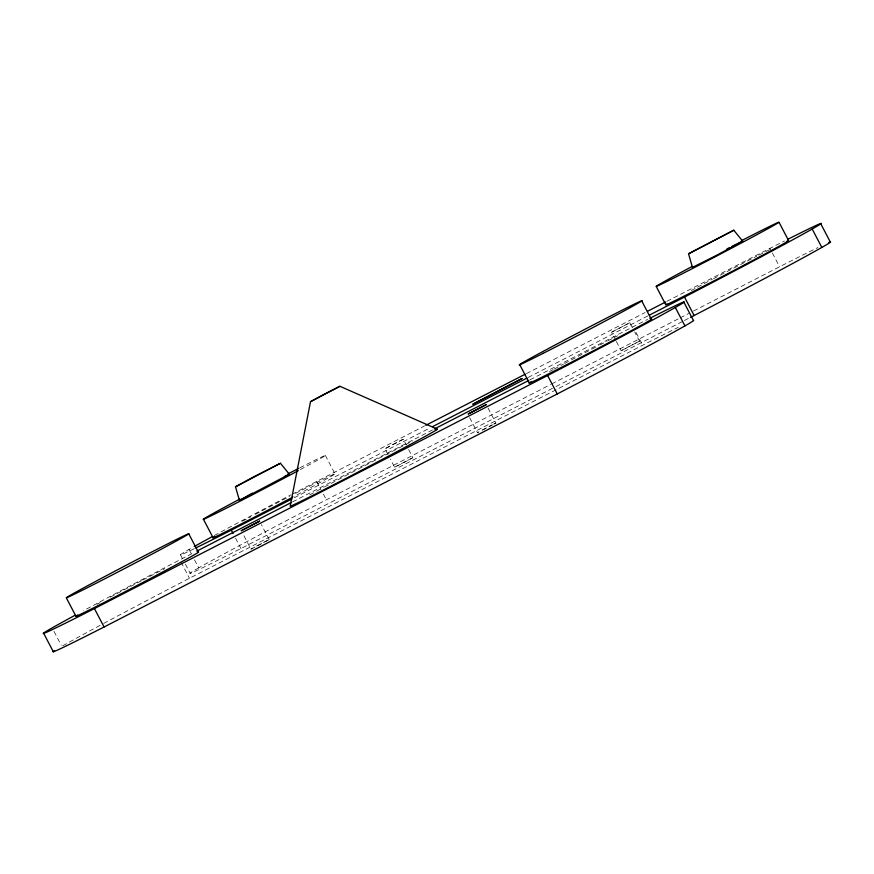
<?xml version="1.0" encoding="UTF-8"?>
<svg xmlns="http://www.w3.org/2000/svg" width="874" height="874" viewBox="0 0 874 874"><rect width="100%" height="100%" fill="white"/><g stroke="black" fill="none" stroke-linecap="round" stroke-linejoin="round"><path stroke-width="0.66" stroke-dasharray="4.37 3.28" d="M268.58 540.001L250.947 549.167L243.114 534.2M269.214 539.629L261.392 524.608M387.98 454.567L384.975 448.755L392.939 444.44L403.242 439.218L406.257 444.975M408.661 449.575L412.867 457.692L404.902 462.007L394.6 467.24L390.383 459.178M403.242 439.218L384.964 448.81M469.655 417.674L477.477 432.641L478.985 431.767M488.042 408.082L495.875 423.049L494.356 423.934M615.744 340.325L611.527 332.262L629.783 322.714L632.284 327.313M629.87 322.714L611.527 332.262M616.345 341.483L621.163 350.692L639.506 341.133L634.688 331.923M639.506 341.133L621.25 350.692M250.947 549.123L252.794 548.064M394.611 467.186L412.878 457.637M492.783 424.797L479.782 431.57M482.557 429.833L491.756 425.037M256.585 546.032L268.602 539.848M292.08 494.236A126.828 1.988 -27.6 0 1 316.749 481.399L424.589 425.944M526.377 373.602L645.121 312.531M666.938 301.312L769.928 248.347A126.828 1.988 -27.6 0 1 784.448 240.995M294.32 497.721L428.828 428.555M528.191 377.459L648.147 315.765M191.985 553.613L179.869 559.852A126.828 1.988 -27.6 0 0 83.598 610.631M292.561 501.894L433.122 429.615M530.059 379.764L633.049 326.8A126.828 1.988 -27.6 0 1 647.568 319.436M194.476 559.819L198.693 567.881A126.828 1.988 -27.6 0 1 326.373 499.819L550.544 384.538M551.756 383.915L678.989 318.497M680.201 317.874L688.679 313.504M693.53 311.013L779.564 266.778A126.828 1.988 -27.6 0 1 817.933 247.571M198.693 567.881A126.828 1.988 -27.6 0 0 240.951 548.544L554.782 387.16M555.995 386.537L683.228 321.108M684.44 320.485L689.28 317.994M103.678 623.446A126.828 1.988 -27.6 0 1 189.494 578.271L642.685 345.219A126.828 1.988 -27.6 0 1 678.268 327.368M493.57 424.119L495.875 423.049M478.428 432.237L477.477 432.641M769.928 248.347L771.742 251.799M772.343 252.957L779.564 266.778M636.064 332.557L642.685 345.219M325.325 455.343L334.95 473.763M316.749 481.399L320.955 489.462M323.369 494.061L326.373 499.819M235.532 538.187L240.951 548.544M189.057 549.462L191.461 554.061M180.579 554.914L182.382 558.366M185.397 564.123L190.204 573.333M181.071 562.157L189.494 578.271M53.991 631.367L61.213 645.176M62.742 645.799A126.828 1.988 -27.6 0 1 102.466 624.091M309.735 494.913A83.161 1.311 -27.6 0 1 323.325 487.583M324.396 487.004A83.161 1.311 -27.6 0 1 412.812 440.944M691.258 290.507A69.297 1.093 -27.6 0 1 696.163 287.885M697.419 287.207A69.297 1.093 -27.6 0 1 712.332 279.298M713.446 278.719A69.297 1.093 -27.6 0 1 756.698 256.224M758.829 255.142A69.297 1.093 -27.6 0 1 771.381 248.784M295.478 493.406A69.297 1.093 -27.6 0 1 335.441 473.686A69.297 1.093 -27.6 0 1 293.85 496.563M242.371 521.254A69.297 1.093 -27.6 0 1 250.751 516.785M255.394 514.338A69.297 1.093 -27.6 0 1 289.567 496.454M194.312 548.664A126.828 1.988 -27.6 0 1 193.067 547.19M214.283 535.533A126.828 1.988 -27.6 0 1 290.9 494.848M299.848 467.808A69.297 1.093 -27.6 0 1 299.443 470.037M96.959 604.295A69.297 1.093 -27.6 0 1 100.062 602.612M110.343 597.117A69.297 1.093 -27.6 0 1 141.566 580.686M142.79 580.041A69.297 1.093 -27.6 0 1 164.673 568.734M549.44 371.625A69.297 1.093 -27.6 0 1 553.144 369.626M554.214 369.047A69.297 1.093 -27.6 0 1 563.413 364.13M564.626 363.486A69.297 1.093 -27.6 0 1 598.603 345.634M599.815 345.001A69.297 1.093 -27.6 0 1 607.069 341.242M608.26 340.62A69.297 1.093 -27.6 0 1 617.71 335.758"/><path stroke-width="1.31" d="M437.328 429.145L339.942 386.286L324.385 394.141L310.51 401.701L290.168 506.232A83.161 1.311 -27.6 0 0 374.345 463.602A83.161 1.311 -27.6 0 0 435.481 429.866M339.942 386.286L310.51 401.701M688.548 253.799L733.778 230.223L742.714 241.191L715.915 255.667L692.459 267.389L688.548 253.799L733.778 230.223M692.459 267.389L693.748 266.592M252.444 493.154L239.443 500.452L289.36 474.232L280.445 463.264L254.968 476.177L235.499 486.742L239.443 500.452M425.802 425.321L525.165 374.225M647.547 311.286L665.726 301.934M195.732 547.976A126.828 1.988 -27.6 0 0 231.315 530.125L291.905 498.967M432.466 426.687L526.978 378.081M649.36 315.143L684.506 297.073A126.828 1.988 -27.6 0 0 807.215 231.828A126.828 1.988 -27.6 0 0 787.769 239.312M196.836 551.123L291.348 502.517M434.334 428.992L528.846 380.387M74.945 615.318A126.828 1.988 -27.6 0 0 94.436 608.577L547.627 375.525A126.828 1.988 -27.6 0 0 670.697 310.073A126.828 1.988 -27.6 0 0 649.797 318.311M690.493 317.371L694.131 315.503A126.828 1.988 -27.6 0 0 828.683 242.579M54.614 650.595A126.828 1.988 -27.6 0 0 104.072 626.997L557.251 393.945A126.828 1.988 -27.6 0 0 693.421 320.441L683.796 302.022M726.873 248.97L729.233 247.757M731.593 246.555L736.531 244.054M737.743 243.464L742.714 241.191M284.345 476.603L289.36 474.232M235.51 486.862L280.445 463.264M820.664 223.569L830.3 241.989M812.186 229.021L821.822 247.44M778.996 222.215L788.621 240.645M684.506 297.073L694.131 315.503M675.307 307.462L684.943 325.893M656.177 286.366L665.802 304.786M641.636 300.743L651.261 319.163A69.297 1.093 -27.6 0 1 586.072 354.615A69.297 1.093 -27.6 0 1 531.075 381.818M547.627 375.525L557.251 393.945M519.779 364.742L529.415 383.162M231.315 530.125L233.118 533.577M203.478 519.331L213.103 537.761M188.784 533.861A69.297 1.093 -27.6 0 1 93.07 584.815A69.297 1.093 -27.6 0 1 100.718 578.697A69.297 1.093 -27.6 0 1 188.784 533.861L198.409 552.281M94.436 608.577L104.072 626.997M66.26 597.718L75.896 616.137M43.7 633.355L53.336 651.786M786.808 241.279A69.297 1.093 -27.6 0 1 728.84 273.092A69.297 1.093 -27.6 0 1 666.928 303.988M194.192 546.567A126.828 1.988 -27.6 0 1 211.825 536.865M292.67 497.186A69.297 1.093 -27.6 0 1 231.534 528.857A69.297 1.093 -27.6 0 1 214.775 536.407M298.329 470.627A69.297 1.093 -27.6 0 1 210.437 516.13A69.297 1.093 -27.6 0 1 239.902 499.021M288.125 473.806A69.297 1.093 -27.6 0 1 298.744 468.377M741.48 240.667A69.297 1.093 -27.6 0 1 766.553 229.436A69.297 1.093 -27.6 0 1 669.615 280.128A69.297 1.093 -27.6 0 1 692.197 266.439M197.469 552.455A69.297 1.093 -27.6 0 1 135.404 586.356A69.297 1.093 -27.6 0 1 77.589 615.045M241.322 530.693L259.589 521.155L241.322 530.693M472.976 404.159L521.931 378.573L472.976 404.159M468.3 413.937L486.239 404.629L468.3 413.937M543.125 353.358A69.297 1.093 -27.6 0 0 641.571 301.104A69.297 1.093 -27.6 0 0 557.426 343.766A69.297 1.093 -27.6 0 0 543.125 353.358"/></g></svg>
